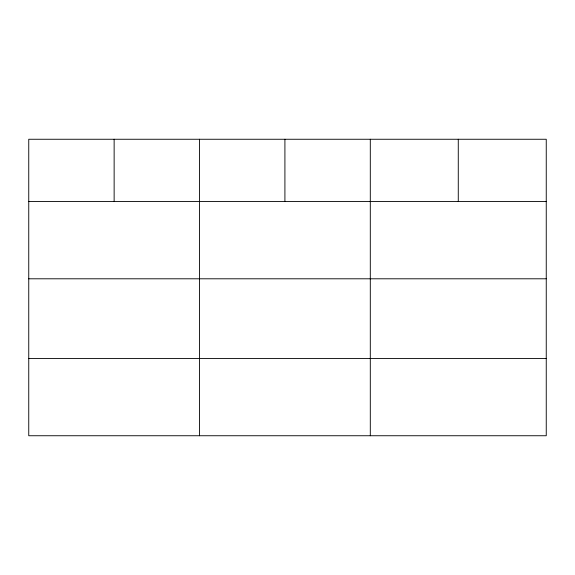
<?xml version="1.0" encoding="UTF-8"?>
<svg xmlns="http://www.w3.org/2000/svg" width="575" height="575" viewBox="0 0 575 575"><rect width="100%" height="100%" fill="white"/><g stroke="black" fill="none" stroke-linecap="round" stroke-linejoin="round"><path stroke-width="0.86" d="M546.25 278.796L546.25 139.258L28.75 139.258L28.75 435.742L546.25 435.742L546.25 278.796L28.75 278.796M28.75 201.502L546.25 201.502M28.75 358.441L546.25 358.441M458.275 139.258L458.275 201.502M370.3 139.258L370.3 435.742M284.912 139.258L284.912 201.502M199.525 139.258L199.525 435.742M114.138 139.258L114.138 201.502"/></g></svg>
